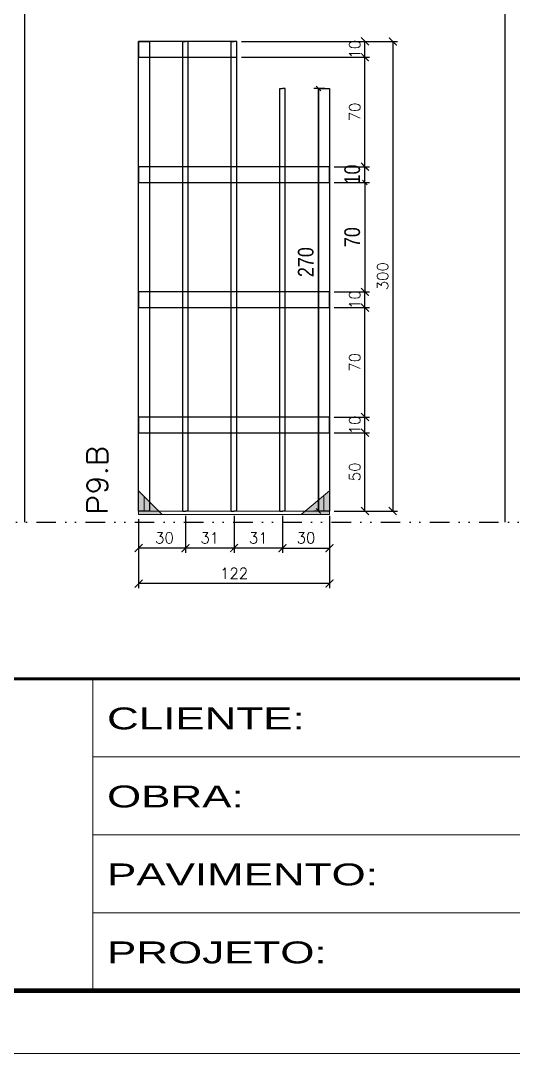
# Model space of a CAD drawing. Header units: millimetres. Extents: x 169816 to 178745, y 96537 to 113647.
# Drawn here: x 170195 to 170511, y 102280 to 102940 of the extents above; entities that cross this region are included whole.
import ezdxf

# ---------------------------------------------------------------- set-up
doc = ezdxf.new("R2010")
doc.units = ezdxf.units.MM
for name, pattern in [('CONTINUO', [0]), ('DASHED', [0.75, 0.5, -0.25]), ('DIVIDE2', [0.625, 0.25, -0.125, 0, -0.125, 0, -0.125]), ('HIDDEN', [0.375, 0.25, -0.125])]:
    doc.linetypes.add(name, pattern=pattern)
for name, color, linetype in [('COTA', 241, 'Continuous'), ('Nível', 160, 'Continuous'), ('SARR_2.2x10', 60, 'Continuous'), ('SARR_3.5x7', 81, 'Continuous'), ('SARR_7x7', 40, 'Continuous'), ('Texto Nível', 251, 'Continuous')]:
    doc.layers.add(name, color=color, linetype=linetype)
for name, color, linetype, lineweight in [('Folhas', 255, 'Continuous', 9), ('Madeira', 126, 'Continuous', 18), ('Sarr 2.2x7', 40, 'Continuous', 9), ('SARRAFO DE PRESSAO', 251, 'DASHED', 9), ('Texto Seção', 7, 'Continuous', 15)]:
    doc.layers.add(name, color=color, linetype=linetype, lineweight=lineweight)
doc.styles.add('COTA TECNICA', font='techl___.ttf', dxfattribs={"height": 10})
doc.styles.add('REGUA-120', font='ROMANS.shx', dxfattribs={"height": 15})
doc.styles.add('ROMANS', font='romans.shx')
doc.styles.add('Tecnologia', font='')
doc.styles.get('Tecnologia').set_extended_font_data('Forgotten Futurist')
doc.dimstyles.new('Cota Paínel', dxfattribs={"dimtxt": 7, "dimasz": 5, "dimexe": 3, "dimexo": 3, "dimgap": 3, "dimtad": 1, "dimdec": 1, "dimzin": 12, "dimdsep": 46, "dimtxsty": 'ROMANS', "dimblk": 'ARCHTICK', "dimcen": 0, "dimclrd": 4, "dimclre": 4, "dimclrt": 1, "dimadec": 1, "dimazin": 3, "dimtfac": 1, "dimtdec": 1, "dimtmove": 0, "dimatfit": 3, "dimldrblk": 'OBLIQUE', "dimfxl": 1, "dimtolj": 1, "dimtzin": 12, "dimarcsym": 0})
doc.dimstyles.new('PAINEL', dxfattribs={"dimtxt": 10, "dimasz": 3, "dimexe": 3, "dimexo": 3, "dimgap": 3, "dimtad": 1, "dimdec": 1, "dimzin": 12, "dimdsep": 46, "dimtxsty": 'COTA TECNICA', "dimblk1": 'OBLIQUE', "dimblk2": 'OBLIQUE', "dimsah": 1, "dimcen": 0.9, "dimclrd": 4, "dimclre": 4, "dimclrt": 240, "dimadec": 1, "dimazin": 3, "dimtfac": 1, "dimtdec": 1, "dimtmove": 0, "dimatfit": 3, "dimfxl": 1, "dimtolj": 1, "dimtzin": 12, "dimarcsym": 0})

# ---------------------------------------------------------------- blocks, each defined once
blk = doc.blocks.new('9999999999')
at = {"color": 30, "linetype": 'CONTINUO'}
for p, q in [((98564.56, 34230.21), (98564.56, 34429.45)), ((98564.56, 34379.64), (99583.98, 34379.64)), ((98564.56, 34329.83), (99487.98, 34329.83)), ((98564.56, 34280.02), (99487.98, 34280.02))]:
    blk.add_line(p, q, dxfattribs=at)
at = {"color": 30, "linetype": 'CONTINUO', "const_width": 2}
blk.add_lwpolyline([(99583.98, 34230.21), (99583.98, 34414.45, 0.414214), (99568.98, 34429.45), (98228.98, 34429.45, 0.414214), (98213.98, 34414.45), (98213.98, 34245.21, 0.414214), (98228.98, 34230.21), (99583.98, 34230.21)], format="xyb", dxfattribs=at)
at = {"layer": 'Folhas'}
blk.add_lwpolyline([(98138.98, 34190.21), (99623.98, 34190.21), (99623.98, 35240.21), (98138.98, 35240.21)], close=True, dxfattribs=at)
at = {"layer": 'Folhas', "color": 30, "const_width": 3}
blk.add_lwpolyline([(98213.98, 34230.21), (99583.98, 34230.21), (99583.98, 35200.21), (98213.98, 35200.21)], close=True, dxfattribs=at)
at = {"layer": 'Folhas', "color": 7, "style": 'Tecnologia', "width": 1.5}
for s, p in [('CLIENTE:', (98573.65, 34397.17)), ('OBRA:', (98573.65, 34347.31)), ('PAVIMENTO:', (98573.65, 34297.5)), ('PROJETO:', (98573.65, 34247.69))]:
    blk.add_text(s, height=14, dxfattribs=at).set_placement(p)
blk = doc.blocks.new('_ArchTick')
at = {"color": 0, "linetype": 'ByBlock', "const_width": 0.15}
blk.add_lwpolyline([(-0.5, -0.5), (0.5, 0.5)], dxfattribs=at)
blk = doc.blocks.new('*D1320')
at = {"layer": 'COTA', "color": 4, "lineweight": -2, "transparency": 16777216}
for p, q in [((170270.91, 102608.21), (170270.91, 102577.03)), ((170392.91, 102608.21), (170392.91, 102577.03)), ((170392.91, 102580.03), (170270.91, 102580.03))]:
    blk.add_line(p, q, dxfattribs=at)
at = {"layer": 'Defpoints', "color": 0, "transparency": 16777216}
for p in [(170270.91, 102611.21), (170392.91, 102611.21), (170270.91, 102580.03)]:
    blk.add_point(p, dxfattribs=at)
at = {"layer": 'COTA', "color": 4, "lineweight": -2, "transparency": 16777216, "xscale": 5, "yscale": 5, "zscale": 5, "rotation": 180}
blk.add_blockref('_ArchTick', (170270.91, 102580.03), dxfattribs=at)
at = {"layer": 'COTA', "color": 4, "lineweight": -2, "transparency": 16777216, "xscale": 5, "yscale": 5, "zscale": 5}
blk.add_blockref('_ArchTick', (170392.91, 102580.03), dxfattribs=at)
at = {"layer": 'COTA', "color": 1, "transparency": 16777216, "insert": (170331.91, 102586.53), "char_height": 7, "attachment_point": 5, "style": 'ROMANS'}
blk.add_mtext('\\A1;122', dxfattribs=at)
blk = doc.blocks.new('_Oblique')
at = {"color": 0, "linetype": 'ByBlock', "lineweight": -2}
blk.add_line((-0.5, -0.5), (0.5, 0.5), dxfattribs=at)
blk = doc.blocks.new('*D1321')
at = {"layer": 'COTA', "color": 4, "lineweight": -2, "transparency": 16777216}
for p, q in [((170362.91, 102623.41), (170362.91, 102599.71)), ((170392.91, 102623.41), (170392.91, 102599.71)), ((170362.91, 102602.71), (170392.91, 102602.71))]:
    blk.add_line(p, q, dxfattribs=at)
at = {"layer": 'Defpoints', "color": 0, "transparency": 16777216}
for p in [(170362.91, 102626.41), (170392.91, 102626.41), (170392.91, 102602.71)]:
    blk.add_point(p, dxfattribs=at)
at = {"layer": 'COTA', "color": 4, "lineweight": -2, "transparency": 16777216, "xscale": 5, "yscale": 5, "zscale": 5, "rotation": 180}
blk.add_blockref('_ArchTick', (170362.91, 102602.71), dxfattribs=at)
at = {"layer": 'COTA', "color": 4, "lineweight": -2, "transparency": 16777216, "xscale": 5, "yscale": 5, "zscale": 5}
blk.add_blockref('_ArchTick', (170392.91, 102602.71), dxfattribs=at)
at = {"layer": 'COTA', "color": 1, "transparency": 16777216, "insert": (170377.91, 102609.21), "char_height": 7, "attachment_point": 5, "style": 'ROMANS'}
blk.add_mtext('\\A1;30', dxfattribs=at)
blk = doc.blocks.new('*D1322')
at = {"layer": 'COTA', "color": 4, "lineweight": -2, "transparency": 16777216}
for p, q in [((170270.91, 102621.21), (170270.91, 102599.71)), ((170300.91, 102623.41), (170300.91, 102599.71)), ((170300.91, 102602.71), (170270.91, 102602.71))]:
    blk.add_line(p, q, dxfattribs=at)
at = {"layer": 'Defpoints', "color": 0, "transparency": 16777216}
for p in [(170270.91, 102624.21), (170300.91, 102626.41), (170270.91, 102602.71)]:
    blk.add_point(p, dxfattribs=at)
at = {"layer": 'COTA', "color": 4, "lineweight": -2, "transparency": 16777216, "xscale": 5, "yscale": 5, "zscale": 5, "rotation": 180}
blk.add_blockref('_ArchTick', (170270.91, 102602.71), dxfattribs=at)
at = {"layer": 'COTA', "color": 4, "lineweight": -2, "transparency": 16777216, "xscale": 5, "yscale": 5, "zscale": 5}
blk.add_blockref('_ArchTick', (170300.91, 102602.71), dxfattribs=at)
at = {"layer": 'COTA', "color": 1, "transparency": 16777216, "insert": (170287.41, 102609.21), "char_height": 7, "attachment_point": 5, "style": 'ROMANS'}
blk.add_mtext('\\A1;30', dxfattribs=at)
blk = doc.blocks.new('*D1323')
at = {"layer": 'COTA', "color": 4, "lineweight": -2, "transparency": 16777216}
for p, q in [((170331.91, 102623.41), (170331.91, 102599.71)), ((170362.91, 102623.41), (170362.91, 102599.71)), ((170362.91, 102602.71), (170331.91, 102602.71))]:
    blk.add_line(p, q, dxfattribs=at)
at = {"layer": 'Defpoints', "color": 0, "transparency": 16777216}
for p in [(170331.91, 102626.41), (170362.91, 102626.41), (170331.91, 102602.71)]:
    blk.add_point(p, dxfattribs=at)
at = {"layer": 'COTA', "color": 4, "lineweight": -2, "transparency": 16777216, "xscale": 5, "yscale": 5, "zscale": 5, "rotation": 180}
blk.add_blockref('_ArchTick', (170331.91, 102602.71), dxfattribs=at)
at = {"layer": 'COTA', "color": 4, "lineweight": -2, "transparency": 16777216, "xscale": 5, "yscale": 5, "zscale": 5}
blk.add_blockref('_ArchTick', (170362.91, 102602.71), dxfattribs=at)
at = {"layer": 'COTA', "color": 1, "transparency": 16777216, "insert": (170347.41, 102609.21), "char_height": 7, "attachment_point": 5, "style": 'ROMANS'}
blk.add_mtext('\\A1;31', dxfattribs=at)
blk = doc.blocks.new('*D1324')
at = {"layer": 'COTA', "color": 4, "lineweight": -2, "transparency": 16777216}
for p, q in [((170395.91, 102676.41), (170418.61, 102676.41)), ((170415.61, 102626.41), (170415.61, 102676.41)), ((170395.91, 102626.41), (170418.61, 102626.41))]:
    blk.add_line(p, q, dxfattribs=at)
at = {"layer": 'Defpoints', "color": 0, "transparency": 16777216}
for p in [(170392.91, 102676.41), (170415.61, 102676.41), (170392.91, 102626.41)]:
    blk.add_point(p, dxfattribs=at)
at = {"layer": 'COTA', "color": 4, "lineweight": -2, "transparency": 16777216, "xscale": 5, "yscale": 5, "zscale": 5}
for p, rotation in [((170415.61, 102676.41), 90), ((170415.61, 102626.41), 270)]:
    blk.add_blockref('_ArchTick', p, dxfattribs=dict(at, rotation=rotation))
at = {"layer": 'COTA', "color": 1, "transparency": 16777216, "insert": (170409.11, 102651.41), "char_height": 7, "attachment_point": 5, "rotation": 90, "style": 'ROMANS'}
blk.add_mtext('\\A1;50', dxfattribs=at)
blk = doc.blocks.new('*D1325')
at = {"layer": 'COTA', "color": 4, "lineweight": -2, "transparency": 16777216}
for p, q in [((170300.91, 102623.41), (170300.91, 102599.71)), ((170331.91, 102623.41), (170331.91, 102599.71)), ((170331.91, 102602.71), (170300.91, 102602.71))]:
    blk.add_line(p, q, dxfattribs=at)
at = {"layer": 'Defpoints', "color": 0, "transparency": 16777216}
for p in [(170300.91, 102626.41), (170331.91, 102626.41), (170300.91, 102602.71)]:
    blk.add_point(p, dxfattribs=at)
at = {"layer": 'COTA', "color": 4, "lineweight": -2, "transparency": 16777216, "xscale": 5, "yscale": 5, "zscale": 5, "rotation": 180}
blk.add_blockref('_ArchTick', (170300.91, 102602.71), dxfattribs=at)
at = {"layer": 'COTA', "color": 4, "lineweight": -2, "transparency": 16777216, "xscale": 5, "yscale": 5, "zscale": 5}
blk.add_blockref('_ArchTick', (170331.91, 102602.71), dxfattribs=at)
at = {"layer": 'COTA', "color": 1, "transparency": 16777216, "insert": (170316.41, 102609.21), "char_height": 7, "attachment_point": 5, "style": 'ROMANS'}
blk.add_mtext('\\A1;31', dxfattribs=at)
blk = doc.blocks.new('*D1326')
at = {"layer": 'COTA', "color": 4, "lineweight": -2, "transparency": 16777216}
for p, q in [((170395.91, 102686.41), (170418.61, 102686.41)), ((170415.61, 102676.41), (170415.61, 102686.41)), ((170395.91, 102676.41), (170418.61, 102676.41))]:
    blk.add_line(p, q, dxfattribs=at)
at = {"layer": 'Defpoints', "color": 0, "transparency": 16777216}
for p in [(170392.91, 102686.41), (170415.61, 102686.41), (170392.91, 102676.41)]:
    blk.add_point(p, dxfattribs=at)
at = {"layer": 'COTA', "color": 4, "lineweight": -2, "transparency": 16777216, "xscale": 5, "yscale": 5, "zscale": 5}
for p, rotation in [((170415.61, 102686.41), 90), ((170415.61, 102676.41), 270)]:
    blk.add_blockref('_ArchTick', p, dxfattribs=dict(at, rotation=rotation))
at = {"layer": 'COTA', "color": 1, "transparency": 16777216, "insert": (170409.11, 102681.41), "char_height": 7, "attachment_point": 5, "rotation": 90, "style": 'ROMANS'}
blk.add_mtext('\\A1;10', dxfattribs=at)
blk = doc.blocks.new('*D1327')
at = {"layer": 'COTA', "color": 4, "lineweight": -2, "transparency": 16777216}
for p, q in [((170395.91, 102756.37), (170418.61, 102756.37)), ((170415.61, 102686.41), (170415.61, 102756.37)), ((170395.91, 102686.41), (170418.61, 102686.41))]:
    blk.add_line(p, q, dxfattribs=at)
at = {"layer": 'Defpoints', "color": 0, "transparency": 16777216}
for p in [(170392.91, 102756.37), (170415.61, 102756.37), (170392.91, 102686.41)]:
    blk.add_point(p, dxfattribs=at)
at = {"layer": 'COTA', "color": 4, "lineweight": -2, "transparency": 16777216, "xscale": 5, "yscale": 5, "zscale": 5}
for p, rotation in [((170415.61, 102756.37), 90), ((170415.61, 102686.41), 270)]:
    blk.add_blockref('_ArchTick', p, dxfattribs=dict(at, rotation=rotation))
at = {"layer": 'COTA', "color": 1, "transparency": 16777216, "insert": (170409.11, 102721.39), "char_height": 7, "attachment_point": 5, "rotation": 90, "style": 'ROMANS'}
blk.add_mtext('\\A1;70', dxfattribs=at)
blk = doc.blocks.new('*D1328')
at = {"layer": 'COTA', "color": 4, "lineweight": -2, "transparency": 16777216}
for p, q in [((170395.91, 102766.41), (170418.61, 102766.41)), ((170415.61, 102756.41), (170415.61, 102766.41)), ((170395.91, 102756.41), (170418.61, 102756.41))]:
    blk.add_line(p, q, dxfattribs=at)
at = {"layer": 'Defpoints', "color": 0, "transparency": 16777216}
for p in [(170392.91, 102766.41), (170415.61, 102766.41), (170392.91, 102756.41)]:
    blk.add_point(p, dxfattribs=at)
at = {"layer": 'COTA', "color": 4, "lineweight": -2, "transparency": 16777216, "xscale": 5, "yscale": 5, "zscale": 5}
for p, rotation in [((170415.61, 102766.41), 90), ((170415.61, 102756.41), 270)]:
    blk.add_blockref('_ArchTick', p, dxfattribs=dict(at, rotation=rotation))
at = {"layer": 'COTA', "color": 1, "transparency": 16777216, "insert": (170409.11, 102761.41), "char_height": 7, "attachment_point": 5, "rotation": 90, "style": 'ROMANS'}
blk.add_mtext('\\A1;10', dxfattribs=at)
blk = doc.blocks.new('*D1329')
at = {"layer": 'COTA', "color": 4, "lineweight": -2, "transparency": 16777216}
for p, q in [((170395.91, 102926.41), (170436.42, 102926.41)), ((170433.42, 102926.41), (170433.42, 102626.41)), ((170395.91, 102626.41), (170436.42, 102626.41))]:
    blk.add_line(p, q, dxfattribs=at)
at = {"layer": 'Defpoints', "color": 0, "transparency": 16777216}
for p in [(170392.91, 102926.41), (170392.91, 102626.41), (170433.42, 102626.41)]:
    blk.add_point(p, dxfattribs=at)
at = {"layer": 'COTA', "color": 4, "lineweight": -2, "transparency": 16777216, "xscale": 5, "yscale": 5, "zscale": 5}
for p, rotation in [((170433.42, 102926.41), 90), ((170433.42, 102626.41), 270)]:
    blk.add_blockref('_ArchTick', p, dxfattribs=dict(at, rotation=rotation))
at = {"layer": 'COTA', "color": 1, "transparency": 16777216, "insert": (170426.92, 102776.41), "char_height": 7, "attachment_point": 5, "rotation": 90, "style": 'ROMANS'}
blk.add_mtext('\\A1;300', dxfattribs=at)
blk = doc.blocks.new('*D1330')
at = {"layer": 'COTA', "color": 4, "lineweight": -2, "transparency": 16777216}
for p, q in [((170336.66, 102916.37), (170418.61, 102916.37)), ((170415.61, 102846.37), (170415.61, 102916.37)), ((170395.91, 102846.37), (170418.61, 102846.37))]:
    blk.add_line(p, q, dxfattribs=at)
at = {"layer": 'Defpoints', "color": 0, "transparency": 16777216}
for p in [(170333.66, 102916.37), (170415.61, 102916.37), (170392.91, 102846.37)]:
    blk.add_point(p, dxfattribs=at)
at = {"layer": 'COTA', "color": 4, "lineweight": -2, "transparency": 16777216, "xscale": 5, "yscale": 5, "zscale": 5}
for p, rotation in [((170415.61, 102916.37), 90), ((170415.61, 102846.37), 270)]:
    blk.add_blockref('_ArchTick', p, dxfattribs=dict(at, rotation=rotation))
at = {"layer": 'COTA', "color": 1, "transparency": 16777216, "insert": (170409.11, 102881.37), "char_height": 7, "attachment_point": 5, "rotation": 90, "style": 'ROMANS'}
blk.add_mtext('\\A1;70', dxfattribs=at)
blk = doc.blocks.new('*D1331')
at = {"layer": 'COTA', "color": 4, "lineweight": -2, "transparency": 16777216}
for p, q in [((170336.66, 102926.41), (170418.61, 102926.41)), ((170415.61, 102916.37), (170415.61, 102926.41)), ((170336.66, 102916.37), (170418.61, 102916.37))]:
    blk.add_line(p, q, dxfattribs=at)
at = {"layer": 'Defpoints', "color": 0, "transparency": 16777216}
for p in [(170333.66, 102926.41), (170415.61, 102926.41), (170333.66, 102916.37)]:
    blk.add_point(p, dxfattribs=at)
at = {"layer": 'COTA', "color": 4, "lineweight": -2, "transparency": 16777216, "xscale": 5, "yscale": 5, "zscale": 5}
for p, rotation in [((170415.61, 102926.41), 90), ((170415.61, 102916.37), 270)]:
    blk.add_blockref('_ArchTick', p, dxfattribs=dict(at, rotation=rotation))
at = {"layer": 'COTA', "color": 1, "transparency": 16777216, "insert": (170409.11, 102921.39), "char_height": 7, "attachment_point": 5, "rotation": 90, "style": 'ROMANS'}
blk.add_mtext('\\A1;10', dxfattribs=at)
blk = doc.blocks.new('*D1318')
at = {"layer": 'COTA', "color": 4, "lineweight": -2, "transparency": 16777216}
for p, q in [((170395.91, 102846.37), (170418.61, 102846.37)), ((170415.61, 102836.37), (170415.61, 102846.37)), ((170395.91, 102836.37), (170418.61, 102836.37))]:
    blk.add_line(p, q, dxfattribs=at)
at = {"layer": 'Defpoints', "color": 0, "transparency": 16777216}
for p in [(170392.91, 102846.37), (170415.61, 102846.37), (170392.91, 102836.37)]:
    blk.add_point(p, dxfattribs=at)
at = {"layer": 'COTA', "color": 4, "lineweight": -2, "transparency": 16777216, "xscale": 3, "yscale": 3, "zscale": 3}
for p, rotation in [((170415.61, 102846.37), 90), ((170415.61, 102836.37), 270)]:
    blk.add_blockref('_Oblique', p, dxfattribs=dict(at, rotation=rotation))
at = {"layer": 'COTA', "color": 240, "transparency": 16777216, "insert": (170407.51, 102841.37), "char_height": 10, "attachment_point": 5, "rotation": 90, "style": 'COTA TECNICA'}
blk.add_mtext('\\A1;10', dxfattribs=at)
blk = doc.blocks.new('*D1319')
at = {"layer": 'COTA', "color": 4, "lineweight": -2, "transparency": 16777216}
for p, q in [((170395.91, 102836.37), (170418.61, 102836.37)), ((170415.61, 102836.37), (170415.61, 102766.37)), ((170395.91, 102766.37), (170418.61, 102766.37))]:
    blk.add_line(p, q, dxfattribs=at)
at = {"layer": 'Defpoints', "color": 0, "transparency": 16777216}
for p in [(170392.91, 102836.37), (170392.91, 102766.37), (170415.61, 102766.37)]:
    blk.add_point(p, dxfattribs=at)
at = {"layer": 'COTA', "color": 4, "lineweight": -2, "transparency": 16777216, "xscale": 3, "yscale": 3, "zscale": 3}
for p, rotation in [((170415.61, 102836.37), 90), ((170415.61, 102766.37), 270)]:
    blk.add_blockref('_Oblique', p, dxfattribs=dict(at, rotation=rotation))
at = {"layer": 'COTA', "color": 240, "transparency": 16777216, "insert": (170407.51, 102801.37), "char_height": 10, "attachment_point": 5, "rotation": 90, "style": 'COTA TECNICA'}
blk.add_mtext('\\A1;70', dxfattribs=at)
blk = doc.blocks.new('*D1332')
at = {"layer": 'COTA', "color": 4, "lineweight": -2, "transparency": 16777216}
for p, q in [((170389.91, 102896.41), (170382.91, 102896.41)), ((170385.91, 102896.41), (170385.91, 102626.41)), ((170389.91, 102626.41), (170382.91, 102626.41))]:
    blk.add_line(p, q, dxfattribs=at)
at = {"layer": 'Defpoints', "color": 0, "transparency": 16777216}
for p in [(170392.91, 102896.41), (170385.91, 102626.41), (170392.91, 102626.41)]:
    blk.add_point(p, dxfattribs=at)
at = {"layer": 'COTA', "color": 4, "lineweight": -2, "transparency": 16777216, "xscale": 3, "yscale": 3, "zscale": 3}
for p, rotation in [((170385.91, 102896.41), 90), ((170385.91, 102626.41), 270)]:
    blk.add_blockref('_Oblique', p, dxfattribs=dict(at, rotation=rotation))
at = {"layer": 'COTA', "color": 240, "transparency": 16777216, "insert": (170377.81, 102785.41), "char_height": 10, "attachment_point": 5, "rotation": 90, "style": 'COTA TECNICA'}
blk.add_mtext('\\A1;270', dxfattribs=at)

msp = doc.modelspace()

# ---------------------------------------------------------------- hatches: boundary and pattern name
at = {"layer": 'Madeira'}
h = msp.add_hatch(color=252, dxfattribs=at)
h.dxf.hatch_style = 2
h.paths.add_polyline_path([(170270.91, 102639.21), (170270.91, 102624.21), (170285.91, 102624.21)])
h = msp.add_hatch(color=252, dxfattribs=at)
h.dxf.hatch_style = 2
h.paths.add_polyline_path([(170392.91, 102639.21), (170392.91, 102624.21), (170374.91, 102624.21)])

# ---------------------------------------------------------------- linework, layer by layer
at = {"layer": 'Madeira', "color": 1, "linetype": 'HIDDEN'}
for p, q in [((170274.41, 102635.71), (170274.41, 102626.41)), ((170274.41, 102635.71), (170274.41, 102626.41)), ((170385.91, 102632.21), (170385.91, 102626.41)), ((170389.41, 102635.71), (170389.41, 102626.41)), ((170389.41, 102635.71), (170389.41, 102626.41)), ((170280.75, 102626.41), (170270.91, 102626.41)), ((170280.75, 102626.41), (170270.91, 102626.41)), ((170283.71, 102626.41), (170270.91, 102626.41)), ((170377.11, 102626.41), (170392.91, 102626.41)), ((170383.08, 102626.41), (170392.91, 102626.41)), ((170383.08, 102626.41), (170392.91, 102626.41))]:
    msp.add_line(p, q, dxfattribs=at)
at = {"layer": 'Madeira'}
msp.add_line((170392.91, 102626.41), (170392.91, 102624.21), dxfattribs=at)
msp.add_line((170392.91, 102626.41), (170392.91, 102624.21), dxfattribs=at)
msp.add_line((170392.91, 102626.41), (170392.91, 102624.21), dxfattribs=at)
at = {"layer": 'Madeira', "color": 0}
for points in [[(170270.91, 102639.21), (170270.91, 102624.21), (170285.91, 102624.21), (170270.91, 102639.21)], [(170392.91, 102639.21), (170392.91, 102624.21), (170374.91, 102624.21), (170392.91, 102639.21)]]:
    msp.add_lwpolyline(points, dxfattribs=at)
at = {"layer": 'Nível', "color": 4, "linetype": 'DIVIDE2', "ltscale": 50}
msp.add_line((169891.02, 102619.21), (171261.02, 102619.21), dxfattribs=at)
at = {"layer": 'Sarr 2.2x7'}
msp.add_lwpolyline([(170270.91, 102626.41), (170392.91, 102626.41), (170392.91, 102624.21), (170270.91, 102624.21)], close=True, dxfattribs=at)
msp.add_lwpolyline([(170270.91, 102626.41), (170392.91, 102626.41), (170392.91, 102624.21), (170270.91, 102624.21)], close=True, dxfattribs=at)
at = {"layer": 'SARR_2.2x10'}
for points in [[(170333.66, 102926.37), (170270.91, 102926.37), (170270.91, 102916.37), (170333.66, 102916.37)], [(170392.91, 102846.37), (170270.91, 102846.37), (170270.91, 102836.37), (170392.91, 102836.37)], [(170392.91, 102846.37), (170270.91, 102846.37), (170270.91, 102836.37), (170392.91, 102836.37)], [(170392.91, 102766.37), (170270.91, 102766.37), (170270.91, 102756.37), (170392.91, 102756.37)], [(170392.91, 102766.37), (170270.91, 102766.37), (170270.91, 102756.37), (170392.91, 102756.37)], [(170392.91, 102686.37), (170270.91, 102686.37), (170270.91, 102676.37), (170392.91, 102676.37)], [(170392.91, 102686.37), (170270.91, 102686.37), (170270.91, 102676.37), (170392.91, 102676.37)]]:
    msp.add_lwpolyline(points, close=True, dxfattribs=at)
at = {"layer": 'SARR_3.5x7'}
for p, q in [((170299.16, 102626.41), (170299.16, 102926.41)), ((170299.16, 102926.41), (170300.91, 102926.41)), ((170299.16, 102626.41), (170299.16, 102926.41)), ((170299.16, 102926.41), (170300.91, 102926.41)), ((170302.66, 102926.41), (170300.91, 102926.41)), ((170302.66, 102926.41), (170300.91, 102926.41)), ((170302.66, 102626.41), (170302.66, 102926.41)), ((170302.66, 102626.41), (170302.66, 102926.41)), ((170330.16, 102626.41), (170330.16, 102926.41)), ((170330.16, 102926.41), (170331.91, 102926.41)), ((170330.16, 102626.41), (170330.16, 102926.41)), ((170330.16, 102926.41), (170331.91, 102926.41)), ((170333.66, 102926.41), (170331.91, 102926.41)), ((170333.66, 102926.41), (170331.91, 102926.41)), ((170333.66, 102626.41), (170333.66, 102926.41)), ((170333.66, 102626.41), (170333.66, 102926.41)), ((170361.16, 102626.41), (170361.16, 102896.41)), ((170361.16, 102896.41), (170362.91, 102896.41)), ((170361.16, 102626.41), (170361.16, 102896.41)), ((170361.16, 102896.41), (170362.91, 102896.41)), ((170364.66, 102896.41), (170362.91, 102896.41)), ((170364.66, 102896.41), (170362.91, 102896.41)), ((170364.66, 102626.41), (170364.66, 102896.41)), ((170364.66, 102626.41), (170364.66, 102896.41)), ((170299.16, 102626.41), (170300.91, 102626.41)), ((170299.16, 102626.41), (170300.91, 102626.41)), ((170302.66, 102626.41), (170300.91, 102626.41)), ((170302.66, 102626.41), (170300.91, 102626.41)), ((170330.16, 102626.41), (170331.91, 102626.41)), ((170330.16, 102626.41), (170331.91, 102626.41)), ((170333.66, 102626.41), (170331.91, 102626.41)), ((170333.66, 102626.41), (170331.91, 102626.41)), ((170361.16, 102626.41), (170362.91, 102626.41)), ((170361.16, 102626.41), (170362.91, 102626.41)), ((170364.66, 102626.41), (170362.91, 102626.41)), ((170364.66, 102626.41), (170362.91, 102626.41))]:
    msp.add_line(p, q, dxfattribs=at)
at = {"layer": 'SARR_7x7'}
for points in [[(170277.91, 102626.41), (170270.91, 102626.41), (170270.91, 102926.41), (170277.91, 102926.41)], [(170277.91, 102626.41), (170270.91, 102626.41), (170270.91, 102926.41), (170277.91, 102926.41)], [(170392.91, 102626.41), (170385.91, 102626.41), (170385.91, 102896.41), (170392.91, 102896.41)], [(170392.91, 102626.41), (170385.91, 102626.41), (170385.91, 102896.41), (170392.91, 102896.41)]]:
    msp.add_lwpolyline(points, close=True, dxfattribs=at)
at = {"layer": 'Texto Nível'}
for p, q in [((170198.16, 102619.21), (170198.16, 103289.93)), ((170505.3, 102619.21), (170505.3, 103289.93))]:
    msp.add_line(p, q, dxfattribs=at)

# ---------------------------------------------------------------- block references
at = {"layer": 'SARRAFO DE PRESSAO', "color": 6, "linetype": 'ByBlock'}
msp.add_blockref('9999999999', (71677.04, 68089.72), dxfattribs=at)

# ---------------------------------------------------------------- texts
at = {"layer": 'Texto Seção', "style": 'REGUA-120', "width": 1.1}
msp.add_text('P9.B', height=13, rotation=90, dxfattribs=at).set_placement((170250.97, 102623.98))

# ---------------------------------------------------------------- dimensions: what is measured, and where the dimension line sits
at = {"layer": 'COTA'}
for base, p1, p2, picture, middle in [((170415.61, 102926.41), (170333.66, 102916.37), (170333.66, 102926.41), '*D1331', (170415.61, 102921.39)), ((170433.42, 102626.41), (170392.91, 102926.41), (170392.91, 102626.41), '*D1329', (170433.42, 102776.41)), ((170415.61, 102766.41), (170392.91, 102756.41), (170392.91, 102766.41), '*D1328', (170415.61, 102761.41))]:
    dim = msp.add_linear_dim(base=base, p1=p1, p2=p2, angle=90, dimstyle='Cota Paínel', override={"dimtad": 3}, dxfattribs=at)
    dim.commit()
    dim.dimension.update_dxf_attribs({"geometry": picture, "text_midpoint": middle, "dimtype": 160})
for base, p1, p2, picture, middle in [((170415.61, 102916.37), (170392.91, 102846.37), (170333.66, 102916.37), '*D1330', (170409.11, 102881.37)), ((170415.61, 102756.37), (170392.91, 102686.41), (170392.91, 102756.37), '*D1327', (170409.11, 102721.39))]:
    dim = msp.add_linear_dim(base=base, p1=p1, p2=p2, angle=90, dimstyle='Cota Paínel', override={"dimtad": 3}, dxfattribs=at)
    dim.commit()
    dim.dimension.update_dxf_attribs({"geometry": picture, "text_midpoint": middle})
for base, p1, p2, angle, dimstyle, picture, middle in [((170385.91, 102626.41), (170392.91, 102896.41), (170392.91, 102626.41), 90, 'PAINEL', '*D1332', (170385.91, 102785.41)), ((170415.61, 102846.37), (170392.91, 102836.37), (170392.91, 102846.37), 90, 'PAINEL', '*D1318', (170415.61, 102841.37)), ((170415.61, 102686.41), (170392.91, 102676.41), (170392.91, 102686.41), 90, 'Cota Paínel', '*D1326', (170415.61, 102681.41)), ((170270.91, 102602.71), (170300.91, 102626.41), (170270.91, 102624.21), 180, 'Cota Paínel', '*D1322', (170287.41, 102602.71)), ((170270.91, 102580.03), (170392.91, 102611.21), (170270.91, 102611.21), 180, 'Cota Paínel', '*D1320', (170331.91, 102580.03))]:
    dim = msp.add_linear_dim(base=base, p1=p1, p2=p2, angle=angle, dimstyle=dimstyle, dxfattribs=at)
    dim.commit()
    dim.dimension.update_dxf_attribs({"geometry": picture, "text_midpoint": middle, "dimtype": 160})
for base, p1, p2, angle, dimstyle, picture, middle in [((170415.61, 102766.37), (170392.91, 102836.37), (170392.91, 102766.37), 90, 'PAINEL', '*D1319', (170407.51, 102801.37)), ((170415.61, 102676.41), (170392.91, 102626.41), (170392.91, 102676.41), 90, 'Cota Paínel', '*D1324', (170409.11, 102651.41)), ((170300.91, 102602.71), (170331.91, 102626.41), (170300.91, 102626.41), 180, 'Cota Paínel', '*D1325', (170316.41, 102609.21)), ((170331.91, 102602.71), (170362.91, 102626.41), (170331.91, 102626.41), 180, 'Cota Paínel', '*D1323', (170347.41, 102609.21))]:
    dim = msp.add_linear_dim(base=base, p1=p1, p2=p2, angle=angle, dimstyle=dimstyle, dxfattribs=at)
    dim.commit()
    dim.dimension.update_dxf_attribs({"geometry": picture, "text_midpoint": middle})
dim = msp.add_linear_dim(base=(170392.91, 102602.71), p1=(170362.91, 102626.41), p2=(170392.91, 102626.41), dimstyle='Cota Paínel', dxfattribs=at)
dim.commit()
dim.dimension.update_dxf_attribs({"geometry": '*D1321', "text_midpoint": (170377.91, 102609.21)})

doc.saveas('drawing.dxf')
